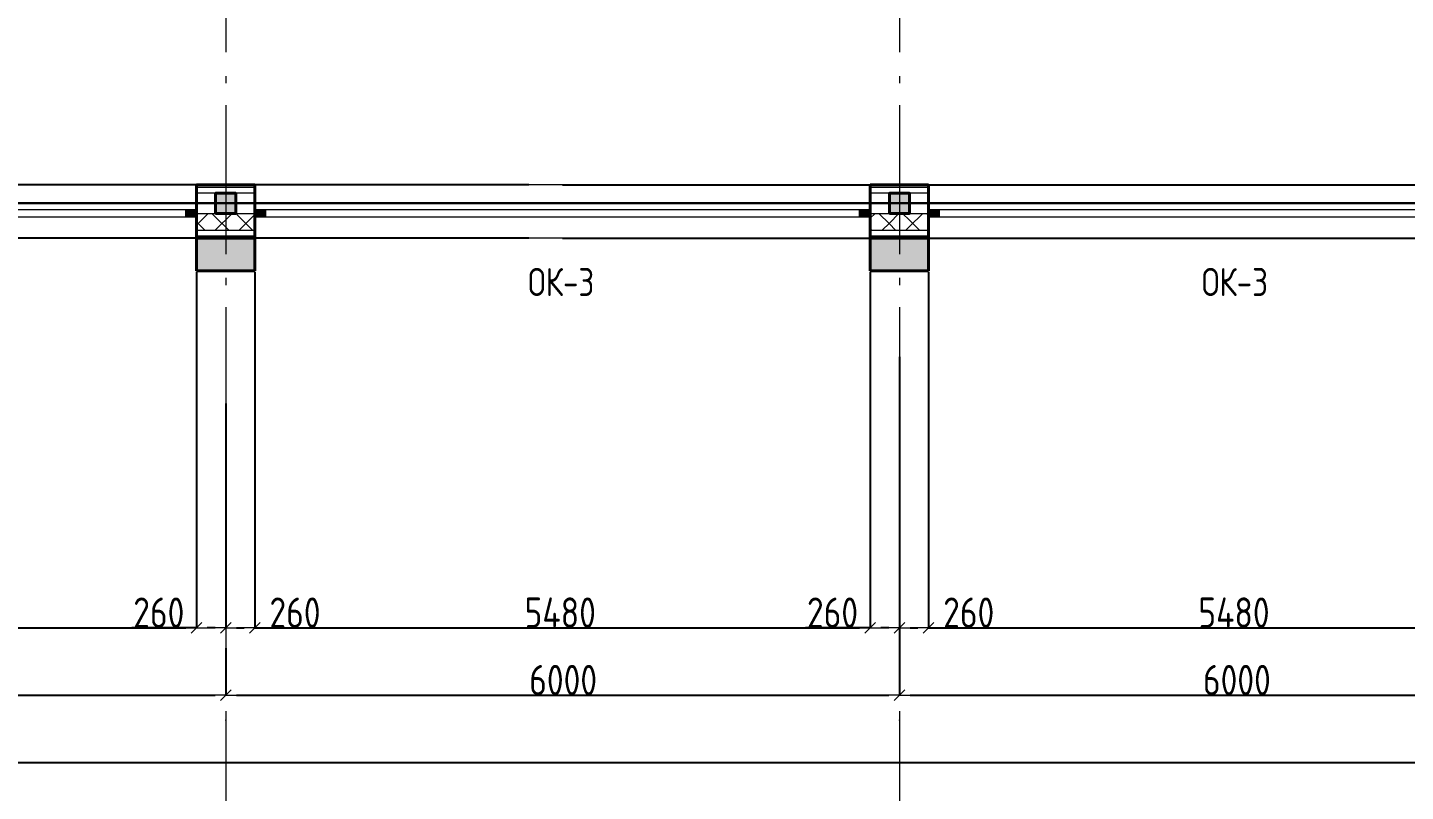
# Model space of a CAD drawing. Header units: millimetres. Extents: x -60256 to 201272, y 21388 to 77592.
# Drawn here: x -35036 to -22765, y 52221 to 59020 of the extents above; entities that cross this region are included whole.
import ezdxf
from ezdxf.enums import TextEntityAlignment as Align

# ---------------------------------------------------------------- set-up
doc = ezdxf.new("R2010")
doc.units = ezdxf.units.MM
doc.header["$MEASUREMENT"] = 0
doc.linetypes.add('Double Dashed', pattern=[1797.222233, 1325, -211.666656, 63.333344, -197.222233])
for name, color, linetype in [('колонны', 7, 'Continuous'), ('марки окон дверей', 7, 'Continuous'), ('Окна ArchiCAD', 7, 'Continuous'), ('оси', 7, 'Continuous'), ('отделка', 7, 'Continuous'), ('размеры', 7, 'Continuous'), ('размеры внутр', 7, 'Continuous'), ('стены наруж', 7, 'Continuous')]:
    doc.layers.add(name, color=color, linetype=linetype)
for name, color, linetype, lineweight in [('колонны_Ном._пера__94', 252, 'Continuous', 13), ('колонны_Ном._пера__99', 7, 'Continuous', 40), ('марки окон дверей_Ном._пера__96', 7, 'Continuous', 13), ('Окна ArchiCAD_Ном._пера__96', 7, 'Continuous', 13), ('Окна ArchiCAD_Ном._пера__97', 7, 'Continuous', 20), ('Окна ArchiCAD_Ном._пера__99', 7, 'Continuous', 40), ('оси_Ном._пера__96', 7, 'Continuous', 13), ('отделка_Ном._пера__91', 255, 'Continuous', 13), ('отделка_Ном._пера__99', 7, 'Continuous', 40), ('стены наруж_Ном._пера__96', 7, 'Continuous', 13), ('стены наруж_Ном._пера__99', 7, 'Continuous', 40)]:
    doc.layers.add(name, color=color, linetype=linetype, lineweight=lineweight)
doc.styles.add('СГЕНЕРИР_СТИЛЬ_3', font='gost_2_304-81_type.ttf')
doc.styles.add('СГЕНЕРИР_СТИЛЬ_5', font='CS_Gost2304.shx')
doc.dimstyles.new('СГЕНЕРИР_СТИЛЬ__1', dxfattribs={"dimtxt": 270.000005, "dimasz": 95, "dimexe": 0.18, "dimexo": 0, "dimgap": 0.09, "dimtad": 1, "dimtih": 1, "dimtoh": 1, "dimdec": 0, "dimzin": 0, "dimdsep": 46, "dimtxsty": 'СГЕНЕРИР_СТИЛЬ_3', "dimblk": 'ARROWHEAD_6', "dimblk1": 'ARROWHEAD_6', "dimblk2": 'ARROWHEAD_6', "dimcen": 0.09, "dimclrd": 7, "dimclre": 7, "dimclrt": 98, "dimadec": 0, "dimazin": 0, "dimtfac": 1, "dimtdec": 4, "dimtmove": 0, "dimatfit": 3, "dimfxl": 1, "dimtolj": 1, "dimtzin": 0, "dimarcsym": 0})
doc.dimstyles.new('СГЕНЕРИР_СТИЛЬ__13', dxfattribs={"dimtxt": 270.000005, "dimasz": 95, "dimexe": 0.18, "dimexo": 300, "dimgap": 0.09, "dimtad": 1, "dimtih": 1, "dimtoh": 1, "dimdec": 0, "dimzin": 0, "dimdsep": 46, "dimtxsty": 'СГЕНЕРИР_СТИЛЬ_3', "dimblk": 'ARROWHEAD_6', "dimblk1": 'ARROWHEAD_6', "dimblk2": 'ARROWHEAD_6', "dimcen": 0.09, "dimclrd": 7, "dimclre": 7, "dimclrt": 98, "dimadec": 0, "dimazin": 0, "dimtfac": 1, "dimtdec": 4, "dimtmove": 0, "dimatfit": 3, "dimfxl": 1, "dimtolj": 1, "dimtzin": 0, "dimarcsym": 0})
doc.dimstyles.new('СГЕНЕРИР_СТИЛЬ__14', dxfattribs={"dimtxt": 270.000005, "dimasz": 95, "dimexe": 0.18, "dimexo": 300, "dimgap": 0.09, "dimtad": 1, "dimdec": 0, "dimzin": 0, "dimdsep": 46, "dimtxsty": 'СГЕНЕРИР_СТИЛЬ_3', "dimblk": 'ARROWHEAD_6', "dimblk1": 'ARROWHEAD_6', "dimblk2": 'ARROWHEAD_6', "dimcen": 0.09, "dimclrd": 7, "dimclre": 7, "dimclrt": 98, "dimadec": 0, "dimazin": 0, "dimtfac": 1, "dimtdec": 4, "dimtmove": 0, "dimatfit": 3, "dimfxl": 1, "dimtolj": 1, "dimtzin": 0, "dimarcsym": 0})
doc.dimstyles.new('СГЕНЕРИР_СТИЛЬ__15', dxfattribs={"dimtxt": 270.000005, "dimasz": 95, "dimexe": 0.18, "dimexo": 300, "dimgap": 0.09, "dimtad": 1, "dimdec": 0, "dimzin": 0, "dimdsep": 46, "dimtxsty": 'СГЕНЕРИР_СТИЛЬ_3', "dimblk": 'ARROWHEAD_6', "dimblk1": 'ARROWHEAD_6', "dimblk2": 'ARROWHEAD_6', "dimcen": 0.09, "dimclrd": 7, "dimclre": 7, "dimclrt": 98, "dimadec": 0, "dimazin": 0, "dimtfac": 1, "dimtdec": 4, "dimtmove": 2, "dimatfit": 3, "dimfxl": 1, "dimtolj": 1, "dimtzin": 0, "dimarcsym": 0})
doc.dimstyles.new('СГЕНЕРИР_СТИЛЬ__2', dxfattribs={"dimtxt": 270.000005, "dimasz": 95, "dimexe": 0.18, "dimexo": 0, "dimgap": 0.09, "dimtad": 1, "dimdec": 0, "dimzin": 0, "dimdsep": 46, "dimtxsty": 'СГЕНЕРИР_СТИЛЬ_3', "dimblk": 'ARROWHEAD_6', "dimblk1": 'ARROWHEAD_6', "dimblk2": 'ARROWHEAD_6', "dimcen": 0.09, "dimclrd": 7, "dimclre": 7, "dimclrt": 98, "dimadec": 0, "dimazin": 0, "dimtfac": 1, "dimtdec": 4, "dimtmove": 0, "dimatfit": 3, "dimfxl": 1, "dimtolj": 1, "dimtzin": 0, "dimarcsym": 0})
pattern_1 = [(45, (0, 0), (-106.06602, 106.06602), []), (135, (0, 0), (106.06602, 106.06602), [])]

# ---------------------------------------------------------------- blocks, each defined once
blk = doc.blocks.new('Стена_13_1', base_point=(-33271, 57146))
at = {"layer": 'отделка_Ном._пера__91', "linetype": 'Continuous'}
blk.add_hatch(color=256, dxfattribs=at).paths.add_polyline_path([(-33531, 57146), (-33531, 56856), (-33011, 56856), (-33011, 57146)])
at = {"layer": 'отделка_Ном._пера__99', "linetype": 'Continuous', "flags": 128}
for points in [[(-33531, 57146), (-33531, 56856)], [(-33011, 57146), (-33531, 57146)], [(-33011, 56856), (-33011, 57146)], [(-33531, 56856), (-33011, 56856)]]:
    blk.add_lwpolyline(points, dxfattribs=at)
blk = doc.blocks.new('Стена_15_1', base_point=(-27271, 57146))
at = {"layer": 'отделка_Ном._пера__91', "linetype": 'Continuous'}
blk.add_hatch(color=256, dxfattribs=at).paths.add_polyline_path([(-27531, 57146), (-27531, 56856), (-27011, 56856), (-27011, 57146)])
at = {"layer": 'отделка_Ном._пера__99', "linetype": 'Continuous', "flags": 128}
for points in [[(-27531, 57146), (-27531, 56856)], [(-27011, 57146), (-27531, 57146)], [(-27011, 56856), (-27011, 57146)], [(-27531, 56856), (-27011, 56856)]]:
    blk.add_lwpolyline(points, dxfattribs=at)
blk = doc.blocks.new('Окно 16_2')
at = {"layer": 'Окна ArchiCAD_Ном._пера__96', "linetype": 'Continuous'}
for points in [[(-2740, -70), (-2645, -70), (-2645, 0), (-2740, 0)], [(2740, 0), (2645, 0), (2645, -70), (2740, -70)]]:
    blk.add_hatch(color=256, dxfattribs=at).paths.add_polyline_path(points)
for p, q in [((2645, 0), (-2645, 0)), ((-2645, -70), (2645, -70))]:
    blk.add_line(p, q, dxfattribs=at)
at = {"layer": 'Окна ArchiCAD_Ном._пера__97', "linetype": 'Continuous'}
for p, q in [((-2740, 220), (2740, 220)), ((-2645, 0), (-2740, 0)), ((-2645, -70), (-2645, 0)), ((2740, 0), (2645, 0)), ((2645, 0), (2645, -70)), ((-2740, -70), (-2645, -70)), ((2645, -70), (2740, -70)), ((-2740, -255), (2740, -255))]:
    blk.add_line(p, q, dxfattribs=at)
at = {"layer": 'Окна ArchiCAD_Ном._пера__99', "linetype": 'Continuous'}
for p, q in [((-2740, 0), (-2740, -35)), ((2740, 0), (2740, -35)), ((-2740, -35), (-2740, -70)), ((2740, -35), (2740, -70))]:
    blk.add_line(p, q, dxfattribs=at)
blk = doc.blocks.new('Окно 16_3')
at = {"layer": 'Окна ArchiCAD_Ном._пера__96', "linetype": 'Continuous'}
for points in [[(-2740, -70), (-2645, -70), (-2645, 0), (-2740, 0)], [(2740, 0), (2645, 0), (2645, -70), (2740, -70)]]:
    blk.add_hatch(color=256, dxfattribs=at).paths.add_polyline_path(points)
for p, q in [((2645, 0), (-2645, 0)), ((-2645, -70), (2645, -70))]:
    blk.add_line(p, q, dxfattribs=at)
at = {"layer": 'Окна ArchiCAD_Ном._пера__97', "linetype": 'Continuous'}
for p, q in [((-2740, 220), (2740, 220)), ((-2645, 0), (-2740, 0)), ((-2645, -70), (-2645, 0)), ((2740, 0), (2645, 0)), ((2645, 0), (2645, -70)), ((-2740, -70), (-2645, -70)), ((2645, -70), (2740, -70)), ((-2740, -255), (2740, -255))]:
    blk.add_line(p, q, dxfattribs=at)
at = {"layer": 'Окна ArchiCAD_Ном._пера__99', "linetype": 'Continuous'}
for p, q in [((-2740, 0), (-2740, -35)), ((2740, 0), (2740, -35)), ((-2740, -35), (-2740, -70)), ((2740, -35), (2740, -70))]:
    blk.add_line(p, q, dxfattribs=at)
blk = doc.blocks.new('Окно 16_4')
at = {"layer": 'Окна ArchiCAD_Ном._пера__96', "linetype": 'Continuous'}
for points in [[(-2740, -70), (-2645, -70), (-2645, 0), (-2740, 0)], [(2740, 0), (2645, 0), (2645, -70), (2740, -70)]]:
    blk.add_hatch(color=256, dxfattribs=at).paths.add_polyline_path(points)
for p, q in [((2645, 0), (-2645, 0)), ((-2645, -70), (2645, -70))]:
    blk.add_line(p, q, dxfattribs=at)
at = {"layer": 'Окна ArchiCAD_Ном._пера__97', "linetype": 'Continuous'}
for p, q in [((-2740, 220), (2740, 220)), ((-2645, 0), (-2740, 0)), ((-2645, -70), (-2645, 0)), ((2740, 0), (2645, 0)), ((2645, 0), (2645, -70)), ((-2740, -70), (-2645, -70)), ((2645, -70), (2740, -70)), ((-2740, -255), (2740, -255))]:
    blk.add_line(p, q, dxfattribs=at)
at = {"layer": 'Окна ArchiCAD_Ном._пера__99', "linetype": 'Continuous'}
for p, q in [((-2740, 0), (-2740, -35)), ((2740, 0), (2740, -35)), ((-2740, -35), (-2740, -70)), ((2740, -35), (2740, -70))]:
    blk.add_line(p, q, dxfattribs=at)
blk = doc.blocks.new('Стена_22_1', base_point=(-15271, 57456))
at = {"layer": 'стены наруж_Ном._пера__96', "linetype": 'Continuous'}
h = blk.add_hatch(dxfattribs=at)
h.set_pattern_fill('УТЕПЛИТ_МЕЛКИЙ_0001', color=256, style=0, pattern_type=2)
h.set_pattern_definition(pattern_1)
h.paths.add_polyline_path([(-33531, 57366), (-33531, 57331), (-33531, 57216), (-33361, 57216), (-33361, 57366)])
h = blk.add_hatch(dxfattribs=at)
h.set_pattern_fill('УТЕПЛИТ_МЕЛКИЙ_0001', color=256, style=0, pattern_type=2)
h.set_pattern_definition(pattern_1)
h.paths.add_polyline_path([(-33361, 57216), (-33181, 57216), (-33181, 57366), (-33361, 57366)])
h = blk.add_hatch(dxfattribs=at)
h.set_pattern_fill('УТЕПЛИТ_МЕЛКИЙ_0001', color=256, style=0, pattern_type=2)
h.set_pattern_definition(pattern_1)
h.paths.add_polyline_path([(-33181, 57366), (-33181, 57216), (-33011, 57216), (-33011, 57331), (-33011, 57366)])
h = blk.add_hatch(dxfattribs=at)
h.set_pattern_fill('УТЕПЛИТ_МЕЛКИЙ_0001', color=256, style=0, pattern_type=2)
h.set_pattern_definition(pattern_1)
h.paths.add_polyline_path([(-27531, 57366), (-27531, 57331), (-27531, 57216), (-27361, 57216), (-27361, 57366)])
h = blk.add_hatch(dxfattribs=at)
h.set_pattern_fill('УТЕПЛИТ_МЕЛКИЙ_0001', color=256, style=0, pattern_type=2)
h.set_pattern_definition(pattern_1)
h.paths.add_polyline_path([(-27361, 57216), (-27181, 57216), (-27181, 57366), (-27361, 57366)])
h = blk.add_hatch(dxfattribs=at)
h.set_pattern_fill('УТЕПЛИТ_МЕЛКИЙ_0001', color=256, style=0, pattern_type=2)
h.set_pattern_definition(pattern_1)
h.paths.add_polyline_path([(-27181, 57366), (-27181, 57216), (-27011, 57216), (-27011, 57331), (-27011, 57366)])
for p, q in [((-33361, 57596), (-33531, 57596)), ((-33181, 57596), (-33361, 57596)), ((-33011, 57596), (-33181, 57596)), ((-27361, 57596), (-27531, 57596)), ((-27181, 57596), (-27361, 57596)), ((-27011, 57596), (-27181, 57596)), ((-33361, 57546), (-33531, 57546)), ((-33361, 57546), (-33181, 57546)), ((-33011, 57546), (-33181, 57546)), ((-27361, 57546), (-27531, 57546)), ((-27361, 57546), (-27181, 57546)), ((-27011, 57546), (-27181, 57546)), ((-33531, 57366), (-33361, 57366)), ((-33181, 57366), (-33361, 57366)), ((-33181, 57366), (-33011, 57366)), ((-27531, 57366), (-27361, 57366)), ((-27181, 57366), (-27361, 57366)), ((-27181, 57366), (-27011, 57366)), ((-33531, 57216), (-33361, 57216)), ((-33361, 57216), (-33181, 57216)), ((-33181, 57216), (-33011, 57216)), ((-27531, 57216), (-27361, 57216)), ((-27361, 57216), (-27181, 57216)), ((-27181, 57216), (-27011, 57216)), ((-33531, 57166), (-33361, 57166)), ((-33361, 57166), (-33181, 57166)), ((-33181, 57166), (-33011, 57166)), ((-27531, 57166), (-27361, 57166)), ((-27361, 57166), (-27181, 57166)), ((-27181, 57166), (-27011, 57166))]:
    blk.add_line(p, q, dxfattribs=at)
at = {"layer": 'стены наруж_Ном._пера__99', "linetype": 'Continuous'}
for p, q in [((-33531, 57621), (-33531, 57596)), ((-33531, 57596), (-33531, 57546)), ((-33011, 57621), (-33011, 57596)), ((-33011, 57596), (-33011, 57546)), ((-27531, 57621), (-27531, 57596)), ((-27531, 57596), (-27531, 57546)), ((-27011, 57621), (-27011, 57596)), ((-27011, 57596), (-27011, 57546)), ((-33531, 57546), (-33531, 57401)), ((-33011, 57546), (-33011, 57401)), ((-27531, 57546), (-27531, 57401)), ((-27011, 57546), (-27011, 57401)), ((-33531, 57401), (-33531, 57366)), ((-33531, 57366), (-33531, 57331)), ((-33531, 57331), (-33531, 57216)), ((-33011, 57401), (-33011, 57366)), ((-33011, 57366), (-33011, 57331)), ((-33011, 57331), (-33011, 57216)), ((-27531, 57401), (-27531, 57366)), ((-27531, 57366), (-27531, 57331)), ((-27531, 57331), (-27531, 57216)), ((-27011, 57401), (-27011, 57366)), ((-27011, 57366), (-27011, 57331)), ((-27011, 57331), (-27011, 57216)), ((-33531, 57216), (-33531, 57166)), ((-33011, 57216), (-33011, 57166)), ((-27531, 57216), (-27531, 57166)), ((-27011, 57216), (-27011, 57166)), ((-33531, 57166), (-33531, 57146)), ((-33011, 57166), (-33011, 57146)), ((-27531, 57166), (-27531, 57146)), ((-27011, 57166), (-27011, 57146))]:
    blk.add_line(p, q, dxfattribs=at)
at = {"layer": 'стены наруж_Ном._пера__99', "linetype": 'Continuous', "flags": 128}
for points in [[(-33011, 57621), (-33531, 57621)], [(-27011, 57621), (-27531, 57621)], [(-33531, 57146), (-33011, 57146)], [(-27531, 57146), (-27011, 57146)]]:
    blk.add_lwpolyline(points, dxfattribs=at)
at = {"layer": 'Окна ArchiCAD', "color": 44, "linetype": 'Continuous', "lineweight": 35, "xscale": -1, "zscale": 1000}
for name, p in [('Окно 16_4', (-36271, 57401)), ('Окно 16_3', (-30271, 57401)), ('Окно 16_2', (-24271, 57401))]:
    blk.add_blockref(name, p, dxfattribs=at)
blk = doc.blocks.new('Колонна_35_1', base_point=(-27271, 57456))
at = {"layer": 'колонны_Ном._пера__94', "linetype": 'Continuous'}
blk.add_hatch(color=256, dxfattribs=at).paths.add_polyline_path([(-27361, 57366), (-27181, 57366), (-27181, 57546), (-27361, 57546)])
at = {"layer": 'колонны_Ном._пера__99', "linetype": 'Continuous', "flags": 128}
blk.add_lwpolyline([(-27361, 57366), (-27181, 57366), (-27181, 57546), (-27361, 57546)], close=True, dxfattribs=at)
blk = doc.blocks.new('Колонна_36_1', base_point=(-33271, 57456))
at = {"layer": 'колонны_Ном._пера__94', "linetype": 'Continuous'}
blk.add_hatch(color=256, dxfattribs=at).paths.add_polyline_path([(-33361, 57366), (-33181, 57366), (-33181, 57546), (-33361, 57546)])
at = {"layer": 'колонны_Ном._пера__99', "linetype": 'Continuous', "flags": 128}
blk.add_lwpolyline([(-33361, 57366), (-33181, 57366), (-33181, 57546), (-33361, 57546)], close=True, dxfattribs=at)
blk = doc.blocks.new('Стандартный маркер сетки_3')
at = {"layer": 'оси_Ном._пера__96', "linetype": 'Double Dashed'}
for p, q in [((900, 0), (17157, 0)), ((17157, 0), (18057, 0))]:
    blk.add_line(p, q, dxfattribs=at)
blk.add_point((17157, 0), dxfattribs=at)
blk.add_point((17157, 0), dxfattribs=at)
at = {"layer": 'оси_Ном._пера__96', "style": 'СГЕНЕРИР_СТИЛЬ_3'}
blk.add_attdef('AC_MarkerText_1', text='', height=350, rotation=90, dxfattribs=at).set_placement((18727, -122), align=Align.BOTTOM_LEFT)
blk = doc.blocks.new('Стандартный маркер сетки_4')
at = {"layer": 'оси_Ном._пера__96', "linetype": 'Double Dashed'}
for p, q in [((900, 0), (17157, 0)), ((17157, 0), (18057, 0))]:
    blk.add_line(p, q, dxfattribs=at)
blk.add_point((17157, 0), dxfattribs=at)
blk.add_point((17157, 0), dxfattribs=at)
at = {"layer": 'оси_Ном._пера__96', "style": 'СГЕНЕРИР_СТИЛЬ_3'}
blk.add_attdef('AC_MarkerText_1', text='', height=350, rotation=90, dxfattribs=at).set_placement((18727, -139), align=Align.BOTTOM_LEFT)
blk = doc.blocks.new('Стандартный маркер сетки_14')
at = {"layer": 'оси_Ном._пера__96', "linetype": 'Double Dashed'}
blk.add_line((900, 0), (76535, 0), dxfattribs=at)
at = {"layer": 'оси_Ном._пера__96', "style": 'СГЕНЕРИР_СТИЛЬ_3'}
for tag, p in [('AC_MarkerText_1_1', (-244, 270)), ('AC_MarkerText_1_2', (77991, 270))]:
    blk.add_attdef(tag, text='', height=350, rotation=180, dxfattribs=at).set_placement(p, align=Align.BOTTOM_LEFT)
blk = doc.blocks.new('Номер помещения 16_2')
at = {"layer": 'марки окон дверей_Ном._пера__96', "insert": (-308, 19), "char_height": 250, "attachment_point": 4, "style": 'СГЕНЕРИР_СТИЛЬ_5'}
blk.add_mtext('{ОК-3}', dxfattribs=at)
blk = doc.blocks.new('ARROWHEAD_6')
at = {"color": 0, "linetype": 'Continuous', "lineweight": 0}
for p, q in [((0, 0), (-1, 0)), ((-0.5, -0.5), (0.5, 0.5))]:
    blk.add_line(p, q, dxfattribs=at)
blk = doc.blocks.new('*D795')
at = {"layer": 'Defpoints', "color": 0, "linetype": 'Continuous', "transparency": 16777216}
for p in [(22379, 61287), (-45271, 53854), (22379, 52477)]:
    blk.add_point(p, dxfattribs=at)
at = {"layer": 'размеры', "color": 7, "linetype": 'Continuous', "lineweight": -2, "transparency": 16777216}
for p, q in [((22379, 61287), (22379, 52477)), ((-45271, 53854), (-45271, 52477)), ((-45176, 52477), (22284, 52477))]:
    blk.add_line(p, q, dxfattribs=at)
at = {"layer": 'размеры', "color": 7, "linetype": 'Continuous', "lineweight": -2, "transparency": 16777216, "xscale": 95, "yscale": 95, "zscale": 95, "rotation": 180}
blk.add_blockref('ARROWHEAD_6', (-45271, 52477), dxfattribs=at)
at = {"layer": 'размеры', "color": 7, "linetype": 'Continuous', "lineweight": -2, "transparency": 16777216, "xscale": 95, "yscale": 95, "zscale": 95}
blk.add_blockref('ARROWHEAD_6', (22379, 52477), dxfattribs=at)
at = {"layer": 'размеры', "color": 98, "linetype": 'Continuous', "transparency": 16777216, "insert": (-11433, 52612), "char_height": 270, "attachment_point": 5, "style": 'СГЕНЕРИР_СТИЛЬ_3'}
blk.add_mtext('\\A1;67650', dxfattribs=at)
blk = doc.blocks.new('*D800')
at = {"layer": 'Defpoints', "color": 0, "linetype": 'Continuous', "transparency": 16777216}
for p in [(-39271, 53385), (-33271, 53495), (-33271, 53077)]:
    blk.add_point(p, dxfattribs=at)
at = {"layer": 'размеры', "color": 7, "linetype": 'Continuous', "lineweight": -2, "transparency": 16777216}
for p, q in [((-39271, 53385), (-39271, 53077)), ((-33271, 53495), (-33271, 53077)), ((-39176, 53077), (-33366, 53077))]:
    blk.add_line(p, q, dxfattribs=at)
at = {"layer": 'размеры', "color": 7, "linetype": 'Continuous', "lineweight": -2, "transparency": 16777216, "xscale": 95, "yscale": 95, "zscale": 95, "rotation": 180}
blk.add_blockref('ARROWHEAD_6', (-39271, 53077), dxfattribs=at)
at = {"layer": 'размеры', "color": 7, "linetype": 'Continuous', "lineweight": -2, "transparency": 16777216, "xscale": 95, "yscale": 95, "zscale": 95}
blk.add_blockref('ARROWHEAD_6', (-33271, 53077), dxfattribs=at)
at = {"layer": 'размеры', "color": 98, "linetype": 'Continuous', "transparency": 16777216, "insert": (-36266, 53212), "char_height": 270, "attachment_point": 5, "style": 'СГЕНЕРИР_СТИЛЬ_3'}
blk.add_mtext('\\A1;6000', dxfattribs=at)
blk = doc.blocks.new('*D801')
at = {"layer": 'Defpoints', "color": 0, "linetype": 'Continuous', "transparency": 16777216}
for p in [(-27271, 53771), (-33271, 53495), (-27271, 53077)]:
    blk.add_point(p, dxfattribs=at)
at = {"layer": 'размеры', "color": 7, "linetype": 'Continuous', "lineweight": -2, "transparency": 16777216}
for p, q in [((-27271, 53771), (-27271, 53077)), ((-33271, 53495), (-33271, 53077)), ((-33176, 53077), (-27366, 53077))]:
    blk.add_line(p, q, dxfattribs=at)
at = {"layer": 'размеры', "color": 7, "linetype": 'Continuous', "lineweight": -2, "transparency": 16777216, "xscale": 95, "yscale": 95, "zscale": 95, "rotation": 180}
blk.add_blockref('ARROWHEAD_6', (-33271, 53077), dxfattribs=at)
at = {"layer": 'размеры', "color": 7, "linetype": 'Continuous', "lineweight": -2, "transparency": 16777216, "xscale": 95, "yscale": 95, "zscale": 95}
blk.add_blockref('ARROWHEAD_6', (-27271, 53077), dxfattribs=at)
at = {"layer": 'размеры', "color": 98, "linetype": 'Continuous', "transparency": 16777216, "insert": (-30266, 53212), "char_height": 270, "attachment_point": 5, "style": 'СГЕНЕРИР_СТИЛЬ_3'}
blk.add_mtext('\\A1;6000', dxfattribs=at)
blk = doc.blocks.new('*D802')
at = {"layer": 'Defpoints', "color": 0, "linetype": 'Continuous', "transparency": 16777216}
for p in [(-27271, 53771), (-21271, 53578), (-21271, 53077)]:
    blk.add_point(p, dxfattribs=at)
at = {"layer": 'размеры', "color": 7, "linetype": 'Continuous', "lineweight": -2, "transparency": 16777216}
for p, q in [((-27271, 53771), (-27271, 53077)), ((-21271, 53578), (-21271, 53077)), ((-27176, 53077), (-21366, 53077))]:
    blk.add_line(p, q, dxfattribs=at)
at = {"layer": 'размеры', "color": 7, "linetype": 'Continuous', "lineweight": -2, "transparency": 16777216, "xscale": 95, "yscale": 95, "zscale": 95, "rotation": 180}
blk.add_blockref('ARROWHEAD_6', (-27271, 53077), dxfattribs=at)
at = {"layer": 'размеры', "color": 7, "linetype": 'Continuous', "lineweight": -2, "transparency": 16777216, "xscale": 95, "yscale": 95, "zscale": 95}
blk.add_blockref('ARROWHEAD_6', (-21271, 53077), dxfattribs=at)
at = {"layer": 'размеры', "color": 98, "linetype": 'Continuous', "transparency": 16777216, "insert": (-24266, 53212), "char_height": 270, "attachment_point": 5, "style": 'СГЕНЕРИР_СТИЛЬ_3'}
blk.add_mtext('\\A1;6000', dxfattribs=at)
blk = doc.blocks.new('*D910')
at = {"layer": 'Defpoints', "color": 0, "linetype": 'Continuous', "transparency": 16777216}
for p in [(-45271, 57456), (-44042, 57456), (-30271, 57146)]:
    blk.add_point(p, dxfattribs=at)
at = {"layer": 'размеры внутр', "color": 7, "linetype": 'Continuous', "lineweight": -2, "transparency": 16777216}
for p, q in [((-44971, 57456), (-44042, 57456)), ((-44042, 57361), (-44042, 57241)), ((-30571, 57146), (-44042, 57146)), ((-44042, 57146), (-44042, 56892))]:
    blk.add_line(p, q, dxfattribs=at)
at = {"layer": 'размеры внутр', "color": 7, "linetype": 'Continuous', "lineweight": -2, "transparency": 16777216, "xscale": 95, "yscale": 95, "zscale": 95}
for p, rotation in [((-44042, 57456), 90), ((-44042, 57146), 270)]:
    blk.add_blockref('ARROWHEAD_6', p, dxfattribs=dict(at, rotation=rotation))
at = {"layer": 'размеры внутр', "color": 98, "linetype": 'Continuous', "transparency": 16777216, "insert": (-44245, 56892), "char_height": 270, "attachment_point": 5, "rotation": 90, "style": 'СГЕНЕРИР_СТИЛЬ_3'}
blk.add_mtext('\\A1;310', dxfattribs=at)
blk = doc.blocks.new('*D911')
at = {"layer": 'Defpoints', "color": 0, "linetype": 'Continuous', "transparency": 16777216}
for p in [(-44447, 57621), (-30271, 57621), (-45271, 57456)]:
    blk.add_point(p, dxfattribs=at)
at = {"layer": 'размеры внутр', "color": 7, "linetype": 'Continuous', "lineweight": -2, "transparency": 16777216}
for p, q in [((-44447, 57716), (-44447, 57978)), ((-30571, 57621), (-44447, 57621)), ((-44447, 57456), (-44447, 57621)), ((-44971, 57456), (-44447, 57456)), ((-44447, 57361), (-44447, 57266))]:
    blk.add_line(p, q, dxfattribs=at)
at = {"layer": 'размеры внутр', "color": 7, "linetype": 'Continuous', "lineweight": -2, "transparency": 16777216, "xscale": 95, "yscale": 95, "zscale": 95}
for p, rotation in [((-44447, 57621), 270), ((-44447, 57456), 90)]:
    blk.add_blockref('ARROWHEAD_6', p, dxfattribs=dict(at, rotation=rotation))
at = {"layer": 'размеры внутр', "color": 98, "linetype": 'Continuous', "transparency": 16777216, "insert": (-44245, 57978), "char_height": 270, "attachment_point": 5, "rotation": 90, "style": 'СГЕНЕРИР_СТИЛЬ_3'}
blk.add_mtext('\\A1;165', dxfattribs=at)
blk = doc.blocks.new('*D912')
at = {"layer": 'Defpoints', "color": 0, "linetype": 'Continuous', "transparency": 16777216}
for p in [(-44606, 69456), (-44056, 69456), (-30271, 57621)]:
    blk.add_point(p, dxfattribs=at)
at = {"layer": 'размеры внутр', "color": 7, "linetype": 'Continuous', "lineweight": -2, "transparency": 16777216}
for p, q in [((-44306, 69456), (-44056, 69456)), ((-44056, 57716), (-44056, 69361)), ((-30571, 57621), (-44056, 57621))]:
    blk.add_line(p, q, dxfattribs=at)
at = {"layer": 'размеры внутр', "color": 7, "linetype": 'Continuous', "lineweight": -2, "transparency": 16777216, "xscale": 95, "yscale": 95, "zscale": 95}
for p, rotation in [((-44056, 69456), 90), ((-44056, 57621), 270)]:
    blk.add_blockref('ARROWHEAD_6', p, dxfattribs=dict(at, rotation=rotation))
at = {"layer": 'размеры внутр', "color": 98, "linetype": 'Continuous', "transparency": 16777216, "insert": (-44210, 64096), "char_height": 270, "attachment_point": 5, "rotation": 90, "style": 'СГЕНЕРИР_СТИЛЬ_3'}
blk.add_mtext('\\A1;11835', dxfattribs=at)
blk = doc.blocks.new('*D915')
at = {"layer": 'Defpoints', "color": 0, "linetype": 'Continuous', "transparency": 16777216}
for p in [(-30271, 57621), (-16100, 57621), (-30271, 57146)]:
    blk.add_point(p, dxfattribs=at)
at = {"layer": 'размеры внутр', "color": 7, "linetype": 'Continuous', "lineweight": -2, "transparency": 16777216}
for p, q in [((-30271, 57621), (-16100, 57621)), ((-16100, 57526), (-16100, 57241)), ((-30271, 57146), (-16100, 57146)), ((-16100, 57146), (-16100, 56811))]:
    blk.add_line(p, q, dxfattribs=at)
at = {"layer": 'размеры внутр', "color": 7, "linetype": 'Continuous', "lineweight": -2, "transparency": 16777216, "xscale": 95, "yscale": 95, "zscale": 95}
for p, rotation in [((-16100, 57621), 90), ((-16100, 57146), 270)]:
    blk.add_blockref('ARROWHEAD_6', p, dxfattribs=dict(at, rotation=rotation))
at = {"layer": 'размеры внутр', "color": 98, "linetype": 'Continuous', "transparency": 16777216, "insert": (-16332, 56811), "char_height": 270, "attachment_point": 5, "rotation": 90, "style": 'СГЕНЕРИР_СТИЛЬ_3'}
blk.add_mtext('\\A1;475', dxfattribs=at)
blk = doc.blocks.new('*D916')
at = {"layer": 'Defpoints', "color": 0, "linetype": 'Continuous', "transparency": 16777216}
for p in [(-16571, 63381), (-16332, 63381), (-30271, 57621)]:
    blk.add_point(p, dxfattribs=at)
at = {"layer": 'размеры внутр', "color": 7, "linetype": 'Continuous', "lineweight": -2, "transparency": 16777216}
for p, q in [((-16571, 63381), (-16332, 63381)), ((-16332, 63286), (-16332, 60569)), ((-16332, 57716), (-16332, 59932)), ((-30271, 57621), (-16332, 57621))]:
    blk.add_line(p, q, dxfattribs=at)
at = {"layer": 'размеры внутр', "color": 7, "linetype": 'Continuous', "lineweight": -2, "transparency": 16777216, "xscale": 95, "yscale": 95, "zscale": 95}
for p, rotation in [((-16332, 63381), 90), ((-16332, 57621), 270)]:
    blk.add_blockref('ARROWHEAD_6', p, dxfattribs=dict(at, rotation=rotation))
at = {"layer": 'размеры внутр', "color": 98, "linetype": 'Continuous', "transparency": 16777216, "insert": (-16332, 60250), "char_height": 270, "attachment_point": 5, "rotation": 90, "style": 'СГЕНЕРИР_СТИЛЬ_3'}
blk.add_mtext('\\A1;5760', dxfattribs=at)
blk = doc.blocks.new('*D953')
at = {"layer": 'Defpoints', "color": 0, "linetype": 'Continuous', "transparency": 16777216}
for p in [(-39011, 57146), (-33531, 57146), (-33531, 53677)]:
    blk.add_point(p, dxfattribs=at)
at = {"layer": 'размеры внутр', "color": 7, "linetype": 'Continuous', "lineweight": -2, "transparency": 16777216}
for p, q in [((-39011, 56846), (-39011, 53677)), ((-33531, 56846), (-33531, 53677)), ((-38916, 53677), (-33626, 53677))]:
    blk.add_line(p, q, dxfattribs=at)
at = {"layer": 'размеры внутр', "color": 7, "linetype": 'Continuous', "lineweight": -2, "transparency": 16777216, "xscale": 95, "yscale": 95, "zscale": 95, "rotation": 180}
blk.add_blockref('ARROWHEAD_6', (-39011, 53677), dxfattribs=at)
at = {"layer": 'размеры внутр', "color": 7, "linetype": 'Continuous', "lineweight": -2, "transparency": 16777216, "xscale": 95, "yscale": 95, "zscale": 95}
blk.add_blockref('ARROWHEAD_6', (-33531, 53677), dxfattribs=at)
at = {"layer": 'размеры внутр', "color": 98, "linetype": 'Continuous', "transparency": 16777216, "insert": (-36292, 53812), "char_height": 270, "attachment_point": 5, "style": 'СГЕНЕРИР_СТИЛЬ_3'}
blk.add_mtext('\\A1;5480', dxfattribs=at)
blk = doc.blocks.new('*D954')
at = {"layer": 'Defpoints', "color": 0, "linetype": 'Continuous', "transparency": 16777216}
for p in [(-33531, 57146), (-33271, 55974), (-33271, 53677)]:
    blk.add_point(p, dxfattribs=at)
at = {"layer": 'размеры внутр', "color": 7, "linetype": 'Continuous', "lineweight": -2, "transparency": 16777216}
for p, q in [((-33531, 56846), (-33531, 53677)), ((-33271, 55674), (-33271, 53677)), ((-33531, 53677), (-34108, 53677)), ((-33366, 53677), (-33436, 53677))]:
    blk.add_line(p, q, dxfattribs=at)
at = {"layer": 'размеры внутр', "color": 7, "linetype": 'Continuous', "lineweight": -2, "transparency": 16777216, "xscale": 95, "yscale": 95, "zscale": 95, "rotation": 180}
blk.add_blockref('ARROWHEAD_6', (-33531, 53677), dxfattribs=at)
at = {"layer": 'размеры внутр', "color": 7, "linetype": 'Continuous', "lineweight": -2, "transparency": 16777216, "xscale": 95, "yscale": 95, "zscale": 95}
blk.add_blockref('ARROWHEAD_6', (-33271, 53677), dxfattribs=at)
at = {"layer": 'размеры внутр', "color": 98, "linetype": 'Continuous', "transparency": 16777216, "insert": (-33867, 53812), "char_height": 270, "attachment_point": 5, "style": 'СГЕНЕРИР_СТИЛЬ_3'}
blk.add_mtext('\\A1;260', dxfattribs=at)
blk = doc.blocks.new('*D955')
at = {"layer": 'Defpoints', "color": 0, "linetype": 'Continuous', "transparency": 16777216}
for p in [(-33011, 57146), (-33271, 55974), (-33011, 53677)]:
    blk.add_point(p, dxfattribs=at)
at = {"layer": 'размеры внутр', "color": 7, "linetype": 'Continuous', "lineweight": -2, "transparency": 16777216}
for p, q in [((-33011, 56846), (-33011, 53677)), ((-33271, 55674), (-33271, 53677)), ((-33176, 53677), (-33106, 53677)), ((-33011, 53677), (-32413, 53677))]:
    blk.add_line(p, q, dxfattribs=at)
at = {"layer": 'размеры внутр', "color": 7, "linetype": 'Continuous', "lineweight": -2, "transparency": 16777216, "xscale": 95, "yscale": 95, "zscale": 95, "rotation": 180}
blk.add_blockref('ARROWHEAD_6', (-33271, 53677), dxfattribs=at)
at = {"layer": 'размеры внутр', "color": 7, "linetype": 'Continuous', "lineweight": -2, "transparency": 16777216, "xscale": 95, "yscale": 95, "zscale": 95}
blk.add_blockref('ARROWHEAD_6', (-33011, 53677), dxfattribs=at)
at = {"layer": 'размеры внутр', "color": 98, "linetype": 'Continuous', "transparency": 16777216, "insert": (-32654, 53812), "char_height": 270, "attachment_point": 5, "style": 'СГЕНЕРИР_СТИЛЬ_3'}
blk.add_mtext('\\A1;260', dxfattribs=at)
blk = doc.blocks.new('*D956')
at = {"layer": 'Defpoints', "color": 0, "linetype": 'Continuous', "transparency": 16777216}
for p in [(-33011, 57146), (-27531, 57146), (-27531, 53677)]:
    blk.add_point(p, dxfattribs=at)
at = {"layer": 'размеры внутр', "color": 7, "linetype": 'Continuous', "lineweight": -2, "transparency": 16777216}
for p, q in [((-33011, 56846), (-33011, 53677)), ((-27531, 56846), (-27531, 53677)), ((-32916, 53677), (-27626, 53677))]:
    blk.add_line(p, q, dxfattribs=at)
at = {"layer": 'размеры внутр', "color": 7, "linetype": 'Continuous', "lineweight": -2, "transparency": 16777216, "xscale": 95, "yscale": 95, "zscale": 95, "rotation": 180}
blk.add_blockref('ARROWHEAD_6', (-33011, 53677), dxfattribs=at)
at = {"layer": 'размеры внутр', "color": 7, "linetype": 'Continuous', "lineweight": -2, "transparency": 16777216, "xscale": 95, "yscale": 95, "zscale": 95}
blk.add_blockref('ARROWHEAD_6', (-27531, 53677), dxfattribs=at)
at = {"layer": 'размеры внутр', "color": 98, "linetype": 'Continuous', "transparency": 16777216, "insert": (-30292, 53812), "char_height": 270, "attachment_point": 5, "style": 'СГЕНЕРИР_СТИЛЬ_3'}
blk.add_mtext('\\A1;5480', dxfattribs=at)
blk = doc.blocks.new('*D957')
at = {"layer": 'Defpoints', "color": 0, "linetype": 'Continuous', "transparency": 16777216}
for p in [(-27531, 57146), (-27271, 56390), (-27271, 53677)]:
    blk.add_point(p, dxfattribs=at)
at = {"layer": 'размеры внутр', "color": 7, "linetype": 'Continuous', "lineweight": -2, "transparency": 16777216}
for p, q in [((-27531, 56846), (-27531, 53677)), ((-27271, 56090), (-27271, 53677)), ((-27531, 53677), (-28108, 53677)), ((-27366, 53677), (-27436, 53677))]:
    blk.add_line(p, q, dxfattribs=at)
at = {"layer": 'размеры внутр', "color": 7, "linetype": 'Continuous', "lineweight": -2, "transparency": 16777216, "xscale": 95, "yscale": 95, "zscale": 95, "rotation": 180}
blk.add_blockref('ARROWHEAD_6', (-27531, 53677), dxfattribs=at)
at = {"layer": 'размеры внутр', "color": 7, "linetype": 'Continuous', "lineweight": -2, "transparency": 16777216, "xscale": 95, "yscale": 95, "zscale": 95}
blk.add_blockref('ARROWHEAD_6', (-27271, 53677), dxfattribs=at)
at = {"layer": 'размеры внутр', "color": 98, "linetype": 'Continuous', "transparency": 16777216, "insert": (-27867, 53812), "char_height": 270, "attachment_point": 5, "style": 'СГЕНЕРИР_СТИЛЬ_3'}
blk.add_mtext('\\A1;260', dxfattribs=at)
blk = doc.blocks.new('*D958')
at = {"layer": 'Defpoints', "color": 0, "linetype": 'Continuous', "transparency": 16777216}
for p in [(-27011, 57146), (-27271, 56390), (-27011, 53677)]:
    blk.add_point(p, dxfattribs=at)
at = {"layer": 'размеры внутр', "color": 7, "linetype": 'Continuous', "lineweight": -2, "transparency": 16777216}
for p, q in [((-27011, 56846), (-27011, 53677)), ((-27271, 56090), (-27271, 53677)), ((-27176, 53677), (-27106, 53677)), ((-27011, 53677), (-26413, 53677))]:
    blk.add_line(p, q, dxfattribs=at)
at = {"layer": 'размеры внутр', "color": 7, "linetype": 'Continuous', "lineweight": -2, "transparency": 16777216, "xscale": 95, "yscale": 95, "zscale": 95, "rotation": 180}
blk.add_blockref('ARROWHEAD_6', (-27271, 53677), dxfattribs=at)
at = {"layer": 'размеры внутр', "color": 7, "linetype": 'Continuous', "lineweight": -2, "transparency": 16777216, "xscale": 95, "yscale": 95, "zscale": 95}
blk.add_blockref('ARROWHEAD_6', (-27011, 53677), dxfattribs=at)
at = {"layer": 'размеры внутр', "color": 98, "linetype": 'Continuous', "transparency": 16777216, "insert": (-26654, 53812), "char_height": 270, "attachment_point": 5, "style": 'СГЕНЕРИР_СТИЛЬ_3'}
blk.add_mtext('\\A1;260', dxfattribs=at)
blk = doc.blocks.new('*D959')
at = {"layer": 'Defpoints', "color": 0, "linetype": 'Continuous', "transparency": 16777216}
for p in [(-27011, 57146), (-21531, 57146), (-21531, 53677)]:
    blk.add_point(p, dxfattribs=at)
at = {"layer": 'размеры внутр', "color": 7, "linetype": 'Continuous', "lineweight": -2, "transparency": 16777216}
for p, q in [((-27011, 56846), (-27011, 53677)), ((-21531, 56846), (-21531, 53677)), ((-26916, 53677), (-21626, 53677))]:
    blk.add_line(p, q, dxfattribs=at)
at = {"layer": 'размеры внутр', "color": 7, "linetype": 'Continuous', "lineweight": -2, "transparency": 16777216, "xscale": 95, "yscale": 95, "zscale": 95, "rotation": 180}
blk.add_blockref('ARROWHEAD_6', (-27011, 53677), dxfattribs=at)
at = {"layer": 'размеры внутр', "color": 7, "linetype": 'Continuous', "lineweight": -2, "transparency": 16777216, "xscale": 95, "yscale": 95, "zscale": 95}
blk.add_blockref('ARROWHEAD_6', (-21531, 53677), dxfattribs=at)
at = {"layer": 'размеры внутр', "color": 98, "linetype": 'Continuous', "transparency": 16777216, "insert": (-24292, 53812), "char_height": 270, "attachment_point": 5, "style": 'СГЕНЕРИР_СТИЛЬ_3'}
blk.add_mtext('\\A1;5480', dxfattribs=at)

msp = doc.modelspace()

# ---------------------------------------------------------------- linework, layer by layer
at = {"color": 3, "lineweight": 30}
msp.add_lwpolyline([(-45271.00277, 57455.66051), (-17796.00277, 57455.66051)], dxfattribs=at)

# ---------------------------------------------------------------- block references
at = {"layer": 'колонны'}
for name, p in [('Колонна_36_1', (-33271.00277, 57455.66051)), ('Колонна_35_1', (-27271.00277, 57455.66051))]:
    msp.add_blockref(name, p, dxfattribs=at)
at = {"layer": 'марки окон дверей', "color": 102, "linetype": 'Continuous', "lineweight": 15, "zscale": 1000}
for p in [(-30271.00277, 56735.72828), (-24271.00277, 56735.72828)]:
    msp.add_blockref('Номер помещения 16_2', p, dxfattribs=at)
at = {"layer": 'оси', "color": 251, "linetype": 'Continuous', "lineweight": 13, "zscale": 1000}
for name, p, rotation in [('Стандартный маркер сетки_3', (-33271.00277, 70011.08084), 270), ('Стандартный маркер сетки_4', (-27271.00277, 70011.08084), 270), ('Стандартный маркер сетки_14', (26830.04628, 57455.66051), 180)]:
    msp.add_blockref(name, p, dxfattribs=dict(at, rotation=rotation))
at = {"layer": 'отделка'}
for name, p in [('Стена_13_1', (-33271.00277, 57145.66051)), ('Стена_15_1', (-27271.00277, 57145.66051))]:
    msp.add_blockref(name, p, dxfattribs=at)
at = {"layer": 'стены наруж'}
msp.add_blockref('Стена_22_1', (-15271.00277, 57455.66051), dxfattribs=at)

# ---------------------------------------------------------------- dimensions: what is measured, and where the dimension line sits
at = {"layer": 'размеры', "linetype": 'Continuous'}
for base, p1, p2, picture, middle in [((22378.99723, 52476.8359), (-45271.00277, 53853.93666), (22378.99723, 61286.94103), '*D795', (-11433.0617, 52476.8359)), ((-27271.00277, 53076.8359), (-33271.00277, 53495.48468), (-27271.00277, 53771.47351), '*D801', (-30266.25346, 53076.8359)), ((-21271.00277, 53076.8359), (-27271.00277, 53771.47351), (-21271.00277, 53578.28133), '*D802', (-24266.25346, 53076.8359)), ((-33271.00277, 53076.8359), (-39271.00277, 53385.08915), (-33271.00277, 53495.48468), '*D800', (-36266.25346, 53076.8359))]:
    dim = msp.add_linear_dim(base=base, p1=p1, p2=p2, dimstyle='СГЕНЕРИР_СТИЛЬ__1', dxfattribs=at)
    dim.commit()
    dim.dimension.update_dxf_attribs({"geometry": picture, "text_midpoint": middle, "dimtype": 160})
at = {"layer": 'размеры внутр', "linetype": 'Continuous'}
for base, p1, p2, dimstyle, picture, middle in [((-44055.75215, 69455.66051), (-30271.00277, 57620.66051), (-44605.52723, 69455.66051), 'СГЕНЕРИР_СТИЛЬ__15', '*D912', (-44209.75215, 64095.81899)), ((-16331.80111, 63380.66051), (-30271.00277, 57620.66051), (-16571.00277, 63380.66051), 'СГЕНЕРИР_СТИЛЬ__2', '*D916', (-16331.80111, 60250.13696)), ((-44447.24573, 57620.66051), (-45271.00277, 57455.66051), (-30271.00277, 57620.66051), 'СГЕНЕРИР_СТИЛЬ__14', '*D911', (-44244.75216, 57977.99881)), ((-16100.28253, 57620.66051), (-30271.00277, 57145.66051), (-30271.00277, 57620.66051), 'СГЕНЕРИР_СТИЛЬ__2', '*D915', (-16331.80111, 56811.28838)), ((-44042.06572, 57455.66051), (-30271.00277, 57145.66051), (-45271.00277, 57455.66051), 'СГЕНЕРИР_СТИЛЬ__14', '*D910', (-44244.75216, 56892.45308))]:
    dim = msp.add_linear_dim(base=base, p1=p1, p2=p2, angle=90, dimstyle=dimstyle, dxfattribs=at)
    dim.commit()
    dim.dimension.update_dxf_attribs({"geometry": picture, "text_midpoint": middle, "dimtype": 160, "text_rotation": 90})
for base, p1, p2, picture, middle in [((-33531.00277, 53676.8359), (-39011.00277, 57145.66051), (-33531.00277, 57145.66051), '*D953', (-36292.43536, 53676.8359)), ((-33271.00277, 53676.8359), (-33531.00277, 57145.66051), (-33271.00277, 55973.843), '*D954', (-33867.1642, 53676.8359)), ((-33011.00277, 53676.8359), (-33271.00277, 55973.843), (-33011.00277, 57145.66051), '*D955', (-32653.66448, 53676.8359)), ((-27531.00277, 53676.8359), (-33011.00277, 57145.66051), (-27531.00277, 57145.66051), '*D956', (-30292.43536, 53676.8359)), ((-27271.00277, 53676.8359), (-27531.00277, 57145.66051), (-27271.00277, 56390.10838), '*D957', (-27867.1642, 53676.8359)), ((-27011.00277, 53676.8359), (-27271.00277, 56390.10838), (-27011.00277, 57145.66051), '*D958', (-26653.66448, 53676.8359)), ((-21531.00277, 53676.8359), (-27011.00277, 57145.66051), (-21531.00277, 57145.66051), '*D959', (-24292.43536, 53676.8359))]:
    dim = msp.add_linear_dim(base=base, p1=p1, p2=p2, dimstyle='СГЕНЕРИР_СТИЛЬ__13', dxfattribs=at)
    dim.commit()
    dim.dimension.update_dxf_attribs({"geometry": picture, "text_midpoint": middle, "dimtype": 160})

doc.saveas('drawing.dxf')
